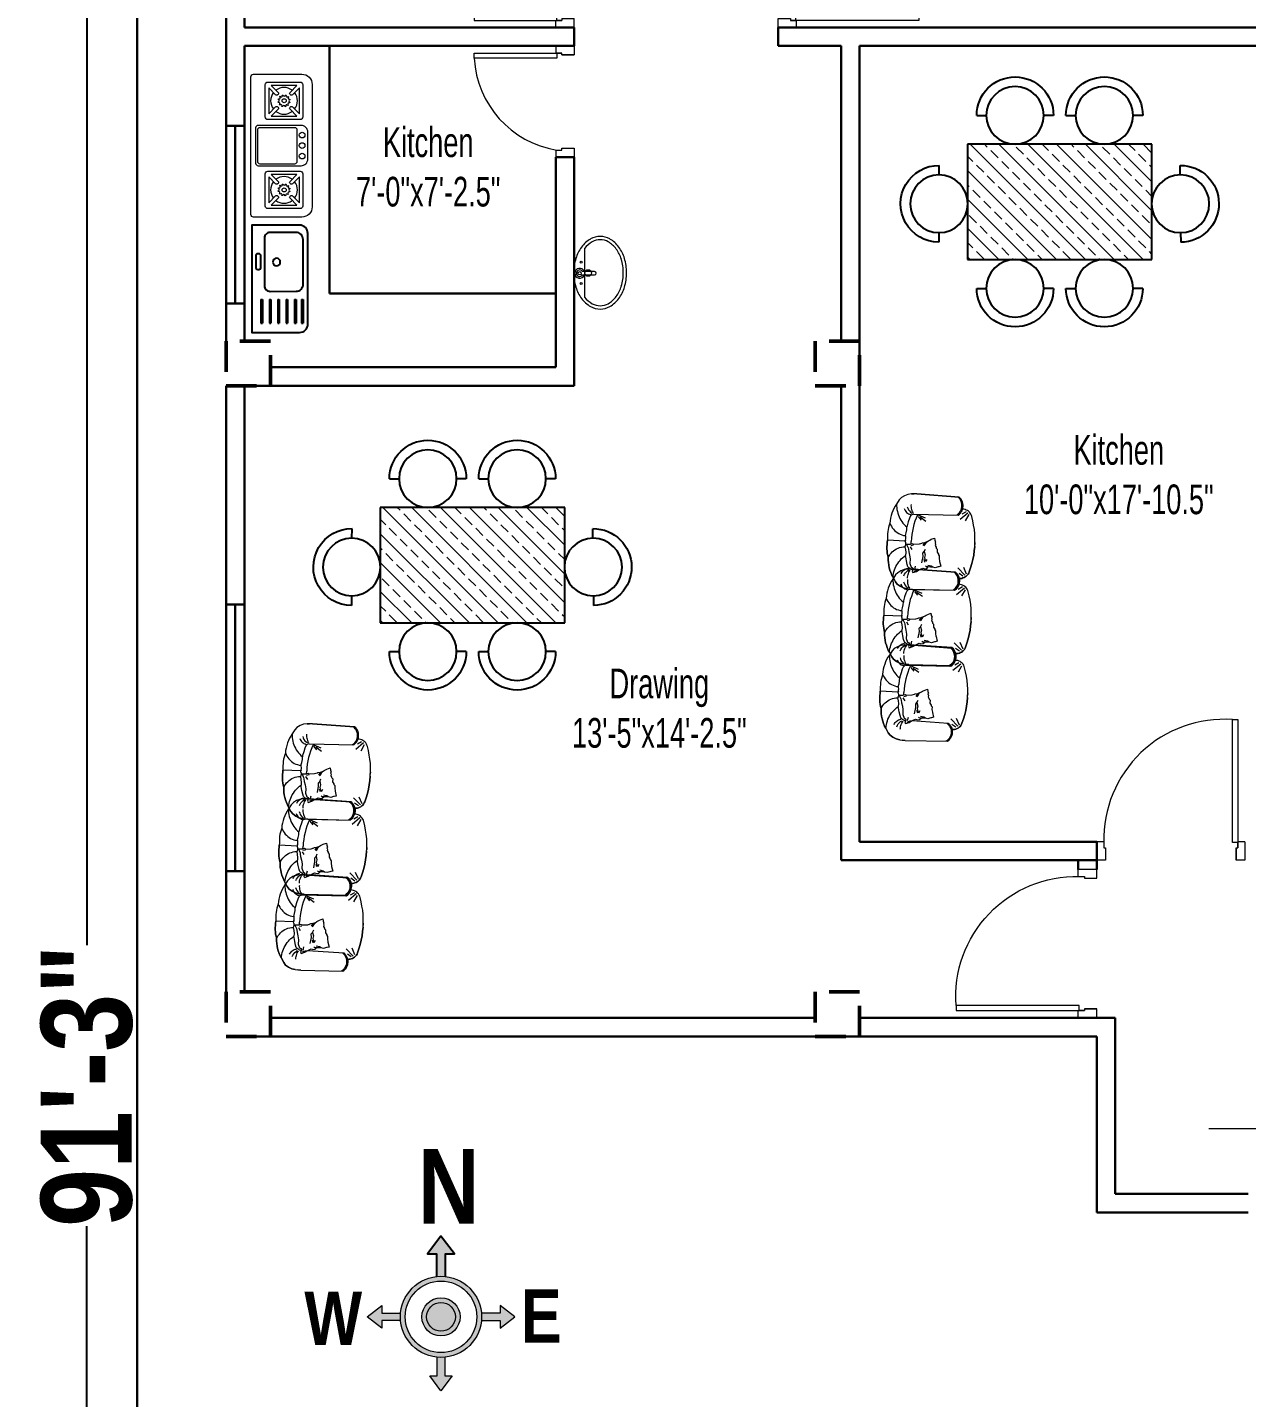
# Model space of a CAD drawing. Header units: inches. Extents: x 64086 to 138972, y -13497 to 16809.
# Drawn here: x 100085.9 to 100415, y -9222.7 to -8853.1 of the extents above; entities that cross this region are included whole.
import ezdxf

# ---------------------------------------------------------------- set-up
doc = ezdxf.new("R2010")
doc.units = ezdxf.units.IN
doc.header["$LTSCALE"] = 0.5
doc.header["$MEASUREMENT"] = 0
doc.header["$PDMODE"] = 2
doc.linetypes.add('DASHED', pattern=[0.75, 0.5, -0.25])
doc.layers.get('0').update_dxf_attribs({"lineweight": 13})
for name, color, linetype, lineweight in [('A-LINE', 252, 'Continuous', 15), ('A-TAXT', 250, 'Continuous', 25), ('AREA-F', 20, 'DASHED', 18), ('Boundary', 6, 'DASHED', 50), ('DIM', 5, 'Continuous', 13), ('DIMENSION', 250, 'Continuous', 13), ('eq1', 113, 'Continuous', 25), ('f2', 94, 'Continuous', 25), ('fur', 42, 'Continuous', 15), ('FURNITUER', 45, 'Continuous', 15), ('Light fixture', 5, 'Continuous', 13), ('P-BASIN1', 6, 'Continuous', 15), ('railing', 30, 'Continuous', 15), ('Sheet', 7, 'Continuous', 30), ('TEXT', 7, 'Continuous', 13), ('Text-2', 7, 'Continuous', 18), ('WALL', 7, 'Continuous', 30)]:
    doc.layers.add(name, color=color, linetype=linetype, lineweight=lineweight)
doc.layers.add('illustr-FURNITURE', color=34, linetype='Continuous')
doc.styles.get("Standard").update_dxf_attribs({"font": 'ARIALNB.TTF'})
doc.styles.add('STYLE1', font='ARIALN.TTF', dxfattribs={"width": 0.8})
doc.dimstyles.new('Column Dim', dxfattribs={"dimtxt": 9, "dimasz": 1.5, "dimexe": 13.25, "dimexo": 11, "dimgap": 1, "dimtad": 0, "dimdec": 1, "dimzin": 0, "dimdsep": 46, "dimlunit": 4, "dimtxsty": 'Standard', "dimblk": 'DIM', "dimcen": 0, "dimse1": 1, "dimse2": 1, "dimclrd": 5, "dimclre": 5, "dimclrt": 7, "dimadec": 0, "dimazin": 0, "dimtfac": 1, "dimtdec": 1, "dimtofl": 0, "dimtmove": 2, "dimatfit": 3, "dimldrblk": 'DIM', "dimfxl": 1, "dimtolj": 1, "dimtzin": 0, "dimarcsym": 0})

# ---------------------------------------------------------------- blocks, each defined once
blk = doc.blocks.new('RFG')
at = {"layer": 'eq1'}
for p, q in [((58975.63, -1234.82), (58975.16, -1234.82)), ((58978, -1234.82), (58977.52, -1234.82)), ((58980.84, -1234.82), (58980.36, -1234.82)), ((58983.67, -1234.82), (58983.2, -1234.82)), ((58986.51, -1234.82), (58986.04, -1234.82)), ((58989.35, -1234.82), (58988.88, -1234.82)), ((58975.63, -1242.84), (58975.16, -1242.84)), ((58978, -1242.84), (58977.52, -1242.84)), ((58980.84, -1242.84), (58980.36, -1242.84)), ((58983.67, -1242.84), (58983.2, -1242.84)), ((58986.51, -1242.84), (58986.04, -1242.84)), ((58989.35, -1242.84), (58988.88, -1242.84))]:
    blk.add_line(p, q, dxfattribs=at)
for points in [[(58976.37, -1209.78), (58992.47, -1209.78), (58992.45, -1245.97), (58976.37, -1245.97, -0.414214), (58973.53, -1243.14), (58973.53, -1212.62, -0.414214)], [(58988.15, -1221.65), (58988.15, -1230.22, -0.414214), (58986.26, -1232.11), (58977.49, -1232.11, -0.414214), (58975.12, -1229.74), (58975.12, -1214.61, -0.414214), (58977.49, -1212.24), (58986.26, -1212.24, -0.414214), (58988.15, -1214.13)], [(58990.06, -1219.46), (58990.42, -1219.46, -0.414214), (58991.13, -1220.17), (58991.13, -1223.99, -0.414214), (58990.42, -1224.7), (58990.06, -1224.7, -0.414214), (58989.35, -1223.99), (58989.35, -1220.17, -0.414214)]]:
    blk.add_lwpolyline(points, format="xyb", close=True, dxfattribs=at)
for points in [[(58975.16, -1234.82), (58975.16, -1242.84)], [(58975.63, -1234.82), (58975.63, -1242.84)], [(58977.52, -1234.82), (58977.52, -1242.84)], [(58978, -1234.82), (58978, -1242.84)], [(58980.36, -1234.82), (58980.36, -1242.84)], [(58980.84, -1234.82), (58980.84, -1242.84)], [(58983.2, -1234.82), (58983.2, -1242.84)], [(58983.67, -1234.82), (58983.67, -1242.84)], [(58986.04, -1234.82), (58986.04, -1242.84)], [(58986.51, -1234.82), (58986.51, -1242.84)], [(58988.88, -1234.82), (58988.88, -1242.84)], [(58989.35, -1234.82), (58989.35, -1242.84)]]:
    blk.add_lwpolyline(points, dxfattribs=at)
blk.add_circle((58984.09, -1222.25), 1.28, dxfattribs=at)
blk = doc.blocks.new('BURNER')
at = {"layer": 'fur'}
for points in [[(-21, -15), (-21, -0.75, -0.414214), (-20.25, 0), (20.25, 0, -0.414214), (21, -0.75), (21, -15, -0.414214), (18, -18), (-18, -18, -0.414214)], [(-5.9, -2.13), (-5.9, -14.72, 0.414214), (-3.9, -16.72), (3.94, -16.72, 0.414214), (5.94, -14.72), (5.94, -2.13, 0.414214), (5.19, -1.38), (-5.15, -1.38, 0.414214)], [(-5.32, -2.63), (-5.32, -12.88, 0.414214), (-4.57, -13.63), (4.53, -13.63, 0.414214), (5.28, -12.88), (5.28, -2.63, 0.414214), (4.53, -1.88), (-4.57, -1.88, 0.414214)], [(-18.5, -14.47), (-18.5, -4.97, -0.414214), (-17.75, -4.22), (-8.25, -4.22, -0.414214), (-7.5, -4.97), (-7.5, -14.47, -0.414214), (-8.25, -15.22), (-17.75, -15.22, -0.414214)], [(-17.5, -5.93), (-17.5, -13.51), (-15.47, -11.48, -0.414214), (-14.91, -11.48), (-14.76, -11.62, -0.414214), (-14.76, -12.19), (-16.79, -14.22), (-9.21, -14.22), (-11.24, -12.19, -0.414214), (-11.24, -11.62), (-11.1, -11.48, -0.414214), (-10.53, -11.48), (-8.5, -13.51), (-8.5, -5.93), (-10.53, -7.96, -0.414214), (-11.1, -7.96), (-11.24, -7.81, -0.414214), (-11.24, -7.25), (-9.21, -5.22), (-16.79, -5.22), (-14.76, -7.25, -0.414214), (-14.76, -7.81), (-14.91, -7.96, -0.414214), (-15.47, -7.96)], [(-13.5, -8.05, -0.029973), (-13.29, -8, 0.921201), (-12.6, -8.03, -0.029973), (-12.4, -8.09, 0.921201), (-11.8, -8.46, -0.029973), (-11.66, -8.61, 0.921201), (-11.33, -9.22, -0.029973), (-11.29, -9.43, 0.921201), (-11.31, -10.12, -0.029973), (-11.37, -10.32, 0.921201), (-11.74, -10.91, -0.029973), (-11.89, -11.06, 0.921201), (-12.51, -11.39, -0.029973), (-12.71, -11.43, 0.921201), (-13.4, -11.41, -0.029973), (-13.6, -11.35, 0.921201), (-14.2, -10.98, -0.029973), (-14.34, -10.83, 0.921201), (-14.67, -10.21, -0.029973), (-14.71, -10.01, 0.921201), (-14.69, -9.31, -0.029973), (-14.63, -9.11, 0.921201), (-14.26, -8.52, -0.029973), (-14.11, -8.38, 0.921201)], [(7.67, -14.47), (7.67, -4.97, -0.414214), (8.42, -4.22), (17.92, -4.22, -0.414214), (18.67, -4.97), (18.67, -14.47, -0.414214), (17.92, -15.22), (8.42, -15.22, -0.414214)], [(8.67, -5.93), (8.67, -13.51), (10.7, -11.48, -0.414214), (11.26, -11.48), (11.4, -11.62, -0.414214), (11.4, -12.19), (9.37, -14.22), (16.96, -14.22), (14.93, -12.19, -0.414214), (14.93, -11.62), (15.07, -11.48, -0.414214), (15.64, -11.48), (17.67, -13.51), (17.67, -5.93), (15.64, -7.96, -0.414214), (15.07, -7.96), (14.93, -7.81, -0.414214), (14.93, -7.25), (16.96, -5.22), (9.37, -5.22), (11.4, -7.25, -0.414214), (11.4, -7.81), (11.26, -7.96, -0.414214), (10.7, -7.96)], [(12.67, -8.05, -0.029973), (12.87, -8, 0.921201), (13.57, -8.03, -0.029973), (13.77, -8.09, 0.921201), (14.36, -8.46, -0.029973), (14.51, -8.61, 0.921201), (14.83, -9.22, -0.029973), (14.88, -9.43, 0.921201), (14.86, -10.12, -0.029973), (14.8, -10.32, 0.921201), (14.43, -10.91, -0.029973), (14.28, -11.06, 0.921201), (13.66, -11.39, -0.029973), (13.46, -11.43, 0.921201), (12.76, -11.41, -0.029973), (12.56, -11.35, 0.921201), (11.97, -10.98, -0.029973), (11.83, -10.83, 0.921201), (11.5, -10.21, -0.029973), (11.45, -10.01, 0.921201), (11.48, -9.31, -0.029973), (11.54, -9.11, 0.921201), (11.91, -8.52, -0.029973), (12.06, -8.38, 0.921201)]]:
    blk.add_lwpolyline(points, format="xyb", close=True, dxfattribs=at)
for centre, radius in [((-13.01, -9.75), 0.597), ((13.19, -9.75), 0.597), ((-3.07, -15.05), 0.834), ((0.02, -15.05), 0.834), ((3.11, -15.05), 0.834)]:
    blk.add_circle(centre, radius, dxfattribs=at)
for centre, start, end in [((-13, -9.72), 142.3105, 217.6895), ((-13, -9.72), 52.3105, 127.6895), ((-13, -9.72), 322.3105, 37.6895), ((13.17, -9.72), 142.3105, 217.6895), ((13.17, -9.72), 52.3105, 127.6895), ((13.17, -9.72), 322.3105, 37.6895), ((-13, -9.72), 232.3105, 307.6895), ((13.17, -9.72), 232.3105, 307.6895)]:
    blk.add_arc(centre, 3.93, start, end, dxfattribs=at)
blk = doc.blocks.new('p-basin11')
at = {"lineweight": 13}
for p, q in [((-0.49, 4.45), (-0.49, 0.85)), ((0.5, 0.86), (0.5, 4.45)), ((-7.44, 1.49), (7.15, 1.49))]:
    blk.add_line(p, q, dxfattribs=at)
for centre, radius in [((-3.35, 0.44), 0.298), ((-0.08, 2.58), 0.99), ((0, 0), 0.495), ((3.06, 0.44), 0.298)]:
    blk.add_circle(centre, radius, dxfattribs=at)
for centre, radius, start, end in [((-1.18, 2.6), 11.33, 106.7647, 126.0274), ((-1.18, 2.6), 10.34, 106.7647, 126.0274), ((-1.18, 2.6), 10.34, 106.7647, 126.0274), ((-0.15, -0.85), 14.92, 90, 106.7647), ((-0.15, -0.85), 13.93, 90, 106.7647), ((-0.15, -0.85), 13.93, 90, 106.7647), ((-0.15, -0.85), 14.92, 73.2353, 90), ((-0.15, -0.85), 13.93, 73.2353, 90), ((-0.15, -0.85), 13.93, 73.2353, 90), ((0.89, 2.6), 10.34, 53.9726, 73.2353), ((0.89, 2.6), 10.34, 53.9726, 73.2353), ((0.89, 2.6), 11.33, 53.9726, 73.2353), ((-5.2, 6.16), 5.84, 150.3366, 180), ((-2.77, 4.78), 8.63, 126.0274, 150.3366), ((-5.2, 6.16), 4.85, 150.3366, 180), ((-5.2, 6.16), 4.85, 150.3366, 180), ((-2.77, 4.78), 7.64, 126.0274, 150.3366), ((-2.77, 4.78), 7.64, 126.0274, 150.3366), ((2.48, 4.78), 7.64, 29.6634, 53.9726), ((2.48, 4.78), 8.63, 29.6634, 53.9726), ((4.9, 6.16), 4.85, 0, 29.6634), ((4.9, 6.16), 4.85, 360, 29.6634), ((4.9, 6.16), 5.84, 0, 29.6634), ((-5.2, 6.16), 5.84, 180, 209.6634), ((-5.2, 6.16), 4.85, 180, 209.6634), ((0, 4.45), 0.495, 0, 180), ((4.9, 6.16), 4.85, 330.3366, 0), ((4.9, 6.16), 5.84, 330.3366, 0), ((-2.77, 7.54), 8.63, 209.6634, 233.9726), ((-2.77, 7.54), 7.64, 209.6634, 232.3), ((-1.18, 9.72), 11.33, 233.9726, 253.2353), ((0, 0), 1.48, 109.6514, 70.3603), ((0, 0), 0.99, 120.3431, 59.7554), ((0.89, 9.72), 11.33, 286.7647, 306.0274), ((2.48, 7.54), 7.64, 307.7, 330.3366), ((2.48, 7.54), 8.63, 306.0274, 330.3366), ((-0.15, 13.16), 14.92, 253.2353, 270), ((-0.15, 13.16), 14.92, 270, 286.7647)]:
    blk.add_arc(centre, radius, start, end, dxfattribs=at)
blk = doc.blocks.new('door-3')
at = {"layer": 'railing'}
for p, q in [((98873.42, -21113.88), (98873.42, -21080.69)), ((98873.42, -21080.69), (98874.85, -21080.69)), ((98874.85, -21080.69), (98874.85, -21113.88)), ((98836.75, -21118.64), (98836.75, -21113.64)), ((98838.65, -21113.64), (98836.75, -21113.64)), ((98876.75, -21113.64), (98874.85, -21113.64)), ((98876.75, -21113.64), (98876.75, -21118.64)), ((98838.66, -21113.88), (98838.66, -21115.31)), ((98838.66, -21113.88), (98838.66, -21115.31)), ((98838.66, -21115.31), (98839.13, -21115.31)), ((98839.13, -21115.31), (98839.13, -21118.64)), ((98839.13, -21115.31), (98839.13, -21118.64)), ((98874.85, -21113.88), (98873.42, -21113.88)), ((98874.37, -21115.31), (98874.37, -21118.64)), ((98874.37, -21118.64), (98874.37, -21115.31)), ((98874.37, -21115.31), (98874.85, -21115.31)), ((98874.85, -21113.88), (98874.85, -21115.31)), ((98874.85, -21115.31), (98874.85, -21113.88)), ((98839.13, -21118.64), (98836.75, -21118.64)), ((98876.75, -21118.64), (98874.37, -21118.64))]:
    blk.add_line(p, q, dxfattribs=at)
blk.add_arc((98871.12, -21113.08), 32.47, 85.9343, 181.4162, dxfattribs=at)
blk = doc.blocks.new('FURN_GEN_016')
at = {"layer": 'illustr-FURNITURE'}
for p, q in [((-12934.1, 14564.81), (-12931.6, 14564.81)), ((-12914.1, 14564.81), (-12916.6, 14564.81)), ((-12910.86, 14564.81), (-12908.36, 14564.81)), ((-12890.86, 14564.81), (-12893.36, 14564.81)), ((-12936.48, 14557.31), (-12888.48, 14557.31)), ((-12936.48, 14527.31), (-12936.48, 14557.31)), ((-12888.48, 14557.31), (-12888.48, 14527.31)), ((-12943.85, 14549.3), (-12943.83, 14551.8)), ((-12881.11, 14549.3), (-12881.13, 14551.8)), ((-12943.96, 14534.31), (-12943.98, 14531.81)), ((-12881, 14534.31), (-12880.98, 14531.81)), ((-12888.48, 14527.31), (-12936.48, 14527.31)), ((-12934.1, 14519.81), (-12931.6, 14519.81)), ((-12914.1, 14519.81), (-12916.6, 14519.81)), ((-12910.86, 14519.81), (-12908.36, 14519.81)), ((-12890.86, 14519.81), (-12893.36, 14519.81))]:
    blk.add_line(p, q, dxfattribs=at)
for centre in [(-12924.1, 14564.81), (-12900.86, 14564.81), (-12943.91, 14541.81), (-12881.05, 14541.81), (-12924.1, 14519.81), (-12900.86, 14519.81)]:
    blk.add_circle(centre, 7.5, dxfattribs=at)
for centre, start, end in [((-12924.1, 14564.81), 0, 180), ((-12900.86, 14564.81), 0, 180), ((-12943.91, 14541.81), 89.579, 269.579), ((-12881.05, 14541.81), 270.421, 90.421), ((-12924.1, 14519.81), 180, 0), ((-12900.86, 14519.81), 180, 0)]:
    blk.add_arc(centre, 10, start, end, dxfattribs=at)
blk = doc.blocks.new('A$C02AD739B')
at = {"layer": 'fur'}
for p, q in [((5.27, 28.15), (6.08, 28.48)), ((5.27, 28.15), (6.08, 28.48)), ((6.08, 28.48), (6.89, 28.77)), ((6.08, 28.48), (6.89, 28.77)), ((6.89, 28.77), (7.74, 29)), ((6.89, 28.77), (7.74, 29)), ((7.74, 29), (8.62, 29.19)), ((7.74, 29), (8.62, 29.19)), ((8.62, 29.19), (9.47, 29.31)), ((8.62, 29.19), (9.47, 29.31)), ((9.47, 29.31), (10.33, 29.36)), ((9.47, 29.31), (10.36, 29.36)), ((10.33, 29.36), (10.33, 29.36)), ((10.33, 29.36), (10.36, 29.36)), ((10.33, 29.36), (10.36, 29.36)), ((10.33, 29.36), (10.86, 29.12)), ((10.36, 29.36), (11.03, 29.55)), ((10.36, 29.36), (11.03, 29.55)), ((10.86, 29.12), (11.36, 28.81)), ((11.03, 29.55), (11.77, 29.74)), ((11.03, 29.55), (11.77, 29.74)), ((11.36, 28.81), (11.87, 28.46)), ((11.77, 29.74), (12.48, 29.89)), ((11.77, 29.74), (12.48, 29.89)), ((11.87, 28.46), (12.33, 28.08)), ((12.48, 29.89), (13.22, 29.98)), ((12.48, 29.89), (13.22, 29.98)), ((13.22, 29.98), (13.97, 30.02)), ((13.22, 29.98), (13.97, 30.02)), ((13.97, 30.02), (14.71, 30.03)), ((13.97, 30.02), (14.71, 30.03)), ((14.71, 30.03), (15.46, 30.01)), ((14.71, 30.03), (15.46, 30.01)), ((15.46, 30.01), (16.2, 30.02)), ((15.46, 30.01), (16.2, 30.02)), ((16.2, 30.02), (16.95, 30.03)), ((16.95, 30.03), (16.2, 30.02)), ((16.3, 23.85), (16.2, 30.02)), ((16.95, 30.03), (17.69, 30.08)), ((17.69, 30.08), (16.95, 30.03)), ((17.69, 30.08), (18.44, 30.09)), ((18.44, 30.09), (17.69, 30.08)), ((18.44, 30.09), (19.18, 30.07)), ((19.18, 30.07), (18.44, 30.09)), ((19.18, 30.07), (19.93, 30.01)), ((19.93, 30.01), (19.18, 30.07)), ((20.14, 28.2), (19.72, 27.77)), ((19.93, 30.01), (20.64, 29.88)), ((20.64, 29.88), (19.93, 30.01)), ((20.59, 28.6), (20.14, 28.2)), ((21.08, 28.96), (20.59, 28.6)), ((20.64, 29.88), (21.39, 29.71)), ((21.39, 29.71), (20.64, 29.88)), ((21.61, 29.26), (21.08, 28.96)), ((21.39, 29.71), (22.1, 29.51)), ((22.1, 29.51), (21.39, 29.71)), ((22.14, 29.51), (21.61, 29.26)), ((22.99, 29.49), (22.1, 29.51)), ((22.1, 29.51), (22.14, 29.51)), ((22.14, 29.51), (22.1, 29.51)), ((22.14, 29.51), (22.99, 29.49)), ((22.14, 29.51), (22.14, 29.51)), ((22.99, 29.49), (23.84, 29.4)), ((23.84, 29.4), (22.99, 29.49)), ((23.84, 29.4), (24.73, 29.24)), ((24.73, 29.24), (23.84, 29.4)), ((24.73, 29.24), (25.59, 29.04)), ((25.59, 29.04), (24.73, 29.24)), ((25.59, 29.04), (26.41, 28.77)), ((26.41, 28.77), (25.59, 29.04)), ((26.41, 28.77), (27.23, 28.46)), ((27.23, 28.46), (26.41, 28.77)), ((27.23, 28.46), (28.05, 28.08)), ((28.05, 28.08), (27.23, 28.46)), ((0.08, 22.28), (0.31, 23.49)), ((0.08, 22.28), (0.31, 23.49)), ((0.31, 23.49), (0.78, 24.63)), ((0.31, 23.49), (0.78, 24.63)), ((0.78, 24.63), (1.44, 25.67)), ((0.78, 24.63), (1.44, 25.67)), ((1.44, 25.67), (2.25, 26.39)), ((1.44, 25.67), (2.25, 26.39)), ((2.25, 26.39), (3.72, 27.27)), ((2.25, 26.39), (3.72, 27.27)), ((3.72, 27.27), (4.46, 27.74)), ((3.72, 27.27), (4.46, 27.74)), ((3.72, 27.27), (4.36, 27.24)), ((4.36, 27.24), (5, 27.18)), ((4.46, 27.74), (5.27, 28.15)), ((4.46, 27.74), (5.27, 28.15)), ((4.49, 23.59), (4.99, 23.39)), ((5, 27.18), (5.61, 27.09)), ((5.19, 24.56), (5.54, 24.42)), ((5.54, 24.42), (5.86, 24.22)), ((5.61, 27.09), (6.25, 26.92)), ((5.86, 24.22), (6.19, 24.01)), ((6.19, 24.01), (6.44, 23.73)), ((6.25, 26.92), (6.85, 26.75)), ((6.44, 23.73), (6.69, 23.41)), ((6.85, 26.75), (7.43, 26.51)), ((7.43, 26.51), (8.03, 26.27)), ((8.03, 26.27), (8.57, 25.96)), ((8.57, 25.96), (9.14, 25.65)), ((9.14, 25.65), (9.64, 25.27)), ((9.64, 25.27), (10.15, 24.89)), ((10.15, 24.89), (10.62, 24.43)), ((10.62, 24.43), (11.05, 23.98)), ((11.05, 23.98), (11.41, 23.45)), ((12.33, 28.08), (12.76, 27.66)), ((13.4, 23.63), (12.41, 23.47)), ((12.76, 27.66), (13.13, 27.21)), ((13.13, 27.21), (13.49, 26.71)), ((14.39, 23.89), (13.4, 23.63)), ((13.49, 26.71), (13.78, 26.19)), ((13.78, 26.19), (14, 25.66)), ((14, 25.66), (14.19, 25.06)), ((14.19, 25.06), (14.34, 24.49)), ((14.71, 23.75), (14.32, 23.89)), ((14.32, 23.89), (14.39, 23.89)), ((14.34, 24.49), (14.39, 23.89)), ((14.39, 23.89), (14.34, 23.88)), ((14.34, 23.88), (14.39, 23.86)), ((14.39, 23.86), (14.39, 23.89)), ((15.1, 23.69), (14.71, 23.75)), ((15.52, 23.7), (15.1, 23.69)), ((15.91, 23.77), (15.52, 23.7)), ((15.91, 23.77), (16.3, 23.85)), ((16.69, 23.79), (16.3, 23.85)), ((16.69, 23.79), (17.09, 23.72)), ((17.09, 23.72), (17.51, 23.73)), ((17.51, 23.73), (17.9, 23.8)), ((17.9, 23.8), (18.29, 23.95)), ((18.24, 24.56), (18.22, 23.95)), ((18.22, 23.95), (19.21, 23.72)), ((18.29, 23.95), (18.22, 23.95)), ((18.38, 25.12), (18.24, 24.56)), ((18.54, 25.73), (18.38, 25.12)), ((18.75, 26.27), (18.54, 25.73)), ((19.02, 26.8), (18.75, 26.27)), ((19.37, 27.31), (19.02, 26.8)), ((19.21, 23.72), (20.21, 23.59)), ((19.72, 27.77), (19.37, 27.31)), ((20.21, 23.59), (21.2, 23.61)), ((21.59, 24.11), (21.2, 23.61)), ((21.67, 23.54), (21.2, 23.61)), ((22, 24.58), (21.59, 24.11)), ((22.98, 23.25), (21.67, 23.54)), ((22.46, 25.05), (22, 24.58)), ((22.95, 25.45), (22.46, 25.05)), ((23.44, 25.84), (22.95, 25.45)), ((24, 26.17), (23.44, 25.84)), ((24.53, 26.5), (24, 26.17)), ((25.13, 26.76), (24.53, 26.5)), ((25.69, 27.02), (25.13, 26.76)), ((26.29, 27.2), (25.69, 27.02)), ((25.96, 23.68), (25.78, 23.36)), ((26.2, 24.01), (25.96, 23.68)), ((26.44, 24.3), (26.2, 24.01)), ((26.93, 27.39), (26.29, 27.2)), ((26.76, 24.51), (26.44, 24.3)), ((27.08, 24.73), (26.76, 24.51)), ((27.53, 27.51), (26.93, 27.39)), ((27.43, 24.88), (27.08, 24.73)), ((27.66, 23.71), (27.17, 23.45)), ((28.17, 27.59), (27.53, 27.51)), ((28.15, 23.93), (27.66, 23.71)), ((28.05, 28.08), (28.8, 27.63)), ((28.8, 27.63), (28.05, 28.08)), ((28.8, 27.63), (28.17, 27.59)), ((28.8, 27.63), (30.31, 26.8)), ((30.31, 26.8), (28.8, 27.63)), ((30.31, 26.8), (31.13, 26.11)), ((31.13, 26.11), (30.31, 26.8)), ((31.13, 26.11), (31.82, 25.09)), ((31.82, 25.09), (31.13, 26.11)), ((31.82, 25.09), (32.34, 23.96)), ((32.34, 23.96), (31.82, 25.09)), ((32.34, 23.96), (32.61, 22.76)), ((32.61, 22.76), (32.34, 23.96)), ((0, 20.4), (0.02, 21.39)), ((0, 20.4), (0.02, 21.39)), ((0.58, 5.93), (0, 20.4)), ((0, 20.4), (0.58, 5.93)), ((0.02, 21.39), (0.08, 22.28)), ((0.08, 22.28), (0.02, 21.39)), ((3.7, 22.3), (4.12, 22.31)), ((4.12, 22.31), (4.55, 22.28)), ((4.55, 22.28), (4.97, 22.22)), ((4.97, 22.22), (5.4, 22.08)), ((4.99, 23.39), (5.49, 23.15)), ((5.4, 22.08), (5.83, 21.94)), ((5.49, 23.15), (5.92, 22.8)), ((5.83, 21.94), (6.22, 21.74)), ((5.92, 22.8), (6.32, 22.41)), ((6.22, 21.74), (6.58, 21.53)), ((6.32, 22.41), (6.65, 21.99)), ((6.69, 23.41), (6.88, 23.1)), ((6.94, 21.36), (6.79, 6.03)), ((6.88, 23.1), (7.02, 22.71)), ((6.94, 21.36), (7.11, 21.75)), ((7.02, 22.71), (7.14, 22.36)), ((7.11, 21.75), (7.32, 22.07)), ((7.17, 19.94), (8.27, 20.39)), ((7.18, 19.73), (8.14, 17.26)), ((7.32, 22.07), (7.63, 22.4)), ((7.63, 22.4), (8.41, 22.7)), ((7.67, 19.77), (8.9, 18.69)), ((7.86, 19), (9.24, 17)), ((8.27, 20.39), (9.4, 20.76)), ((8.41, 22.7), (9.68, 23.07)), ((9.4, 20.76), (10.53, 21.1)), ((9.68, 23.07), (10.99, 23.41)), ((10.53, 21.1), (11.62, 21.33)), ((10.99, 23.41), (11.41, 23.45)), ((12.41, 23.47), (11.41, 23.45)), ((11.62, 21.33), (12.79, 21.56)), ((12.79, 21.56), (13.96, 21.72)), ((13.96, 21.72), (15.16, 21.81)), ((15.16, 21.81), (16.34, 21.83)), ((17.26, 21.84), (16.34, 21.83)), ((16.89, 18.29), (17.19, 19.11)), ((17.09, 21.34), (17.36, 22.16)), ((17.34, 20.89), (17.09, 21.34)), ((17.19, 19.11), (17.34, 20.89)), ((17.36, 22.16), (17.41, 23.41)), ((17.41, 23.41), (18.55, 22.82)), ((17.68, 21.85), (17.48, 20.99)), ((18.18, 22.14), (19.14, 21.48)), ((18.55, 22.82), (19.02, 22.72)), ((19.02, 22.72), (19.87, 22.56)), ((19.87, 22.56), (21.05, 22.22)), ((21.05, 22.22), (22.33, 21.99)), ((22.33, 21.99), (23.85, 22.02)), ((24.27, 22.91), (22.98, 23.25)), ((23.61, 22.09), (23.61, 22.05)), ((23.85, 22.02), (25.1, 21.51)), ((25.05, 22.64), (24.27, 22.91)), ((25.94, 20.31), (24.7, 20.04)), ((25.38, 22.33), (25.05, 22.64)), ((25.1, 21.51), (25.36, 21.05)), ((25.36, 21.05), (25.61, 20.88)), ((25.59, 22.01), (25.38, 22.33)), ((25.65, 22.97), (25.55, 22.61)), ((25.78, 21.62), (25.59, 22.01)), ((25.61, 20.88), (26.63, 21.21)), ((25.78, 23.36), (25.65, 22.97)), ((25.78, 21.62), (25.82, 20.95)), ((26.47, 20.46), (25.89, 19.11)), ((26.55, 19.72), (25.89, 18.72)), ((26.36, 22.7), (26.05, 22.27)), ((26.48, 22.02), (26.13, 21.81)), ((26.75, 23.09), (26.36, 22.7)), ((26.87, 22.24), (26.48, 22.02)), ((26.99, 20.93), (26.55, 19.72)), ((26.63, 21.21), (26.99, 20.93)), ((27.17, 23.45), (26.75, 23.09)), ((27.29, 22.39), (26.87, 22.24)), ((27.71, 22.54), (27.29, 22.39)), ((28.14, 22.62), (27.71, 22.54)), ((28.56, 22.66), (28.14, 22.62)), ((28.99, 22.67), (28.56, 22.66)), ((32.74, 20.88), (32.55, 6.4)), ((32.74, 20.88), (32.55, 6.4)), ((32.61, 22.76), (32.69, 21.88)), ((32.61, 22.76), (32.69, 21.88)), ((32.69, 21.88), (32.74, 20.88)), ((32.74, 20.88), (32.69, 21.88)), ((15.38, 14.96), (14.94, 13.86)), ((15.66, 15.47), (15.38, 14.96)), ((15.9, 15.86), (15.66, 15.47)), ((16.31, 16.51), (15.9, 15.86)), ((16.31, 16.51), (16.62, 17.22)), ((17.37, 17.09), (16.31, 16.51)), ((16.62, 17.22), (16.75, 18.07)), ((16.62, 17.22), (16.97, 17.44)), ((16.75, 18.07), (16.89, 18.29)), ((16.96, 18.54), (17.06, 18.58)), ((16.97, 17.44), (17.54, 17.77)), ((17.65, 17.41), (17.37, 17.09)), ((19.67, 17.27), (18.79, 16.9)), ((20.2, 17.67), (19.67, 17.27)), ((19.67, 17.27), (20.81, 16.93)), ((21.37, 17.61), (20.2, 17.67)), ((20.81, 16.93), (21.7, 17.12)), ((23.53, 17.93), (21.37, 17.61)), ((21.7, 17.12), (22.69, 16.85)), ((23.09, 16.54), (22.28, 16.1)), ((23.26, 16.9), (22.37, 17.2)), ((22.69, 16.85), (22.98, 16.82)), ((24.46, 15.32), (24.34, 15.85)), ((24.57, 14.72), (24.46, 15.32)), ((24.9, 14.16), (24.57, 14.72)), ((24.9, 16.29), (24.65, 16.6)), ((24.88, 15.68), (24.9, 16.29)), ((25.4, 16.19), (24.88, 15.68)), ((24.89, 14.9), (24.88, 15.68)), ((24.9, 14.16), (24.89, 14.9)), ((25.06, 13.31), (24.9, 14.16)), ((25.89, 18.72), (25.31, 17.57)), ((25.31, 17.57), (25.54, 16.72)), ((25.54, 16.72), (25.4, 16.19)), ((25.89, 18.72), (26.34, 6.3)), ((14.94, 13.86), (15.68, 13.73)), ((14.94, 13.86), (14.94, 13.86)), ((15.68, 13.73), (16.33, 13.45)), ((16.33, 13.45), (16.57, 13.64)), ((16.57, 13.64), (17.07, 13.43)), ((17.07, 13.43), (17.5, 13.54)), ((17.5, 13.54), (18.03, 13.23)), ((18.03, 13.23), (18.32, 13.17)), ((18.32, 13.17), (18.68, 12.82)), ((18.68, 12.82), (19.71, 12.83)), ((19.71, 12.83), (19.71, 12.83)), ((19.71, 12.83), (20.35, 12.38)), ((20.35, 12.38), (20.6, 12.35)), ((20.6, 12.35), (20.93, 12.07)), ((20.93, 12.07), (21.85, 12.05)), ((21.85, 12.05), (22.74, 11.89)), ((22.74, 11.89), (22.88, 11.85)), ((22.88, 11.85), (24.48, 11.42)), ((24.48, 11.42), (24.69, 12.1)), ((24.69, 12.1), (24.72, 12.35)), ((24.72, 12.35), (25.06, 13.31)), ((0.87, 6.04), (0.58, 6.43)), ((0.91, 5.54), (0.58, 5.93)), ((0.91, 5.54), (0.58, 5.93)), ((1.23, 5.69), (0.87, 6.04)), ((1.31, 5.2), (0.91, 5.54)), ((1.31, 5.2), (0.91, 5.54)), ((1.62, 5.41), (1.23, 5.69)), ((1.74, 4.92), (1.31, 5.2)), ((1.74, 4.92), (1.31, 5.2)), ((2.05, 5.21), (1.62, 5.41)), ((2.2, 4.71), (1.74, 4.92)), ((2.2, 4.71), (1.74, 4.92)), ((2.52, 5.04), (2.05, 5.21)), ((2.7, 4.54), (2.2, 4.71)), ((2.7, 4.54), (2.2, 4.71)), ((2.98, 4.9), (2.52, 5.04)), ((3.44, 4.87), (2.98, 4.9)), ((3.94, 4.88), (3.44, 4.87)), ((4.43, 4.93), (3.94, 4.88)), ((4.89, 5.08), (4.43, 4.93)), ((5.22, 4.76), (4.72, 4.61)), ((5.35, 5.26), (4.89, 5.08)), ((5.67, 5.02), (5.22, 4.76)), ((5.77, 5.52), (5.35, 5.26)), ((5.59, 3.38), (6.46, 4.78)), ((6.09, 5.31), (5.67, 5.02)), ((6.16, 5.81), (5.77, 5.52)), ((5.96, 2.71), (8.29, 5.31)), ((6.44, 5.63), (6.09, 5.31)), ((6.47, 6.13), (6.16, 5.81)), ((6.79, 6.03), (6.44, 5.63)), ((6.78, 6.52), (6.47, 6.13)), ((27.28, 3.02), (24.86, 5.53)), ((26.33, 6.8), (26.66, 6.41)), ((26.34, 6.3), (26.7, 5.92)), ((26.66, 6.41), (26.98, 6.1)), ((26.7, 5.92), (27.06, 5.61)), ((27.62, 3.7), (26.71, 5.07)), ((26.98, 6.1), (27.38, 5.82)), ((27.06, 5.61), (27.49, 5.33)), ((27.38, 5.82), (27.81, 5.58)), ((27.49, 5.33), (27.96, 5.09)), ((27.81, 5.58), (28.27, 5.41)), ((27.96, 5.09), (28.45, 4.95)), ((28.27, 5.41), (28.73, 5.28)), ((28.45, 4.95), (28.95, 4.85)), ((28.49, 4.95), (28.46, 4.53)), ((28.46, 4.53), (28.49, 4.95)), ((28.95, 4.85), (28.49, 4.95)), ((28.73, 5.28), (29.23, 5.25)), ((29.49, 4.83), (28.95, 4.85)), ((28.95, 4.85), (29.49, 4.83)), ((29.23, 5.25), (29.73, 5.26)), ((29.98, 4.87), (29.49, 4.83)), ((29.49, 4.83), (29.98, 4.87)), ((29.73, 5.26), (30.19, 5.3)), ((30.48, 4.95), (29.98, 4.87)), ((29.98, 4.87), (30.48, 4.95)), ((30.19, 5.3), (30.65, 5.45)), ((30.97, 5.14), (30.48, 4.95)), ((30.48, 4.95), (30.97, 5.14)), ((30.65, 5.45), (31.11, 5.63)), ((31.43, 5.36), (30.97, 5.14)), ((30.97, 5.14), (31.43, 5.36)), ((31.11, 5.63), (31.53, 5.85)), ((31.85, 5.65), (31.43, 5.36)), ((31.43, 5.36), (31.85, 5.65)), ((31.53, 5.85), (31.91, 6.14)), ((32.23, 6.01), (31.85, 5.65)), ((31.85, 5.65), (32.23, 6.01)), ((31.91, 6.14), (32.26, 6.5)), ((32.55, 6.4), (32.23, 6.01)), ((32.23, 6.01), (32.55, 6.4)), ((32.26, 6.5), (32.54, 6.9)), ((3.2, 4.48), (2.7, 4.54)), ((3.2, 4.48), (2.7, 4.54)), ((3.7, 4.45), (3.2, 4.48)), ((3.7, 4.45), (3.2, 4.48)), ((4.23, 4.5), (3.7, 4.45)), ((4.23, 4.5), (3.7, 4.45)), ((4.72, 4.61), (4.23, 4.5)), ((4.69, 4.6), (4.23, 4.5)), ((4.73, 4.19), (4.69, 4.61)), ((4.73, 4.19), (4.69, 4.6)), ((4.81, 3.73), (4.73, 4.19)), ((4.81, 3.73), (4.73, 4.19)), ((4.96, 3.34), (4.81, 3.73)), ((4.96, 3.34), (4.81, 3.73)), ((5.14, 2.91), (4.96, 3.34)), ((5.14, 2.91), (4.96, 3.34)), ((5.36, 2.56), (5.14, 2.91)), ((5.36, 2.56), (5.14, 2.91)), ((5.65, 2.25), (5.36, 2.56)), ((5.65, 2.25), (5.36, 2.56)), ((5.97, 1.93), (5.65, 2.25)), ((5.97, 1.93), (5.65, 2.25)), ((6.33, 1.69), (5.97, 1.93)), ((6.33, 1.69), (5.97, 1.93)), ((6.72, 1.49), (6.33, 1.69)), ((6.72, 1.49), (6.33, 1.69)), ((8.68, 3.43), (6.5, 2.3)), ((7.15, 1.35), (6.72, 1.49)), ((7.15, 1.35), (6.72, 1.49)), ((8.58, 0.95), (7.15, 1.35)), ((8.58, 0.95), (7.15, 1.35)), ((10.07, 0.62), (8.58, 0.95)), ((10.07, 0.62), (8.58, 0.95)), ((11.5, 0.32), (10.07, 0.62)), ((11.5, 0.32), (10.07, 0.62)), ((12.99, 0.13), (11.5, 0.32)), ((12.99, 0.13), (11.5, 0.32)), ((14.48, 0.05), (12.99, 0.13)), ((14.48, 0.05), (12.99, 0.13)), ((15.97, 0), (14.48, 0.05)), ((15.97, 0), (14.48, 0.05)), ((16.65, 0.01), (15.97, 0)), ((15.97, 0), (16.65, 0.01)), ((17.32, 0.02), (16.65, 0.01)), ((17.32, 0.02), (16.65, 0.01)), ((18.81, 0.12), (17.32, 0.02)), ((17.32, 0.02), (18.81, 0.12)), ((20.3, 0.25), (18.81, 0.12)), ((18.81, 0.12), (20.3, 0.25)), ((21.78, 0.48), (20.3, 0.25)), ((20.3, 0.25), (21.78, 0.48)), ((23.23, 0.79), (21.78, 0.48)), ((21.78, 0.48), (23.23, 0.79)), ((24.72, 1.17), (23.23, 0.79)), ((23.23, 0.79), (24.72, 1.17)), ((24.54, 3.65), (26.75, 2.58)), ((26.13, 1.62), (24.72, 1.17)), ((24.72, 1.17), (26.13, 1.62)), ((26.55, 1.76), (26.13, 1.62)), ((26.13, 1.62), (26.55, 1.76)), ((26.94, 1.98), (26.55, 1.76)), ((26.55, 1.76), (26.94, 1.98)), ((27.29, 2.24), (26.94, 1.98)), ((26.94, 1.98), (27.29, 2.24)), ((27.61, 2.56), (27.29, 2.24)), ((27.29, 2.24), (27.61, 2.56)), ((27.88, 2.89), (27.61, 2.56)), ((27.61, 2.56), (27.88, 2.89)), ((28.09, 3.24), (27.88, 2.89)), ((27.88, 2.89), (28.09, 3.24)), ((28.26, 3.67), (28.09, 3.24)), ((28.09, 3.24), (28.26, 3.67)), ((28.4, 4.07), (28.26, 3.67)), ((28.26, 3.67), (28.4, 4.07)), ((28.46, 4.53), (28.4, 4.07)), ((28.4, 4.07), (28.46, 4.53))]:
    blk.add_line(p, q, dxfattribs=at)
blk = doc.blocks.new('A$C385E12BF')
at = {"layer": 'FURNITUER', "xscale": -0.7874014901910519, "yscale": 0.7874014902045019, "zscale": 0.7874014901677212, "rotation": 180.3659748531272}
for p in [(-55.75, 23.91), (-35.47, 23.74), (-14.96, 23.59)]:
    blk.add_blockref('A$C02AD739B', p, dxfattribs=at)
blk = doc.blocks.new('toilet d')
at = {"layer": 'railing'}
for p, q in [((98951.72, -21113.88), (98951.72, -21091.64)), ((98951.72, -21091.64), (98953.15, -21091.64)), ((98953.15, -21091.64), (98953.15, -21113.88)), ((98925.06, -21118.64), (98925.06, -21113.64)), ((98927, -21113.64), (98925.06, -21113.64)), ((98955.06, -21113.64), (98953.15, -21113.64)), ((98955.06, -21113.64), (98955.06, -21118.64)), ((98926.96, -21113.88), (98926.96, -21115.31)), ((98926.96, -21113.88), (98926.96, -21115.31)), ((98926.96, -21115.31), (98927.44, -21115.31)), ((98927.44, -21115.31), (98927.44, -21118.64)), ((98927.44, -21115.31), (98927.44, -21118.64)), ((98953.15, -21113.88), (98951.72, -21113.88)), ((98952.68, -21115.31), (98952.68, -21118.64)), ((98952.68, -21118.64), (98952.68, -21115.31)), ((98952.68, -21115.31), (98953.15, -21115.31)), ((98953.15, -21113.88), (98953.15, -21115.31)), ((98953.15, -21115.31), (98953.15, -21113.88)), ((98927.44, -21118.64), (98925.06, -21118.64)), ((98955.06, -21118.64), (98952.68, -21118.64))]:
    blk.add_line(p, q, dxfattribs=at)
blk.add_arc((98953.17, -21118.15), 26.55, 93.112, 170.7406, dxfattribs=at)
blk = doc.blocks.new('DIM')
at = {"layer": 'DIM'}
for q in [(-2, 0), (0, 2), (0, -2), (2, 0)]:
    blk.add_line((0, 0), q, dxfattribs=at)
blk.add_circle((0, 0), 1, dxfattribs=at)
blk = doc.blocks.new('*D668')
at = {"layer": 'Defpoints', "color": 0, "lineweight": 30, "ltscale": 15, "transparency": 16777216}
for p in [(100102, -8591.07), (100115.54, -8591.07), (100115.54, -9686.07)]:
    blk.add_point(p, dxfattribs=at)
at = {"layer": 'Sheet', "color": 5, "lineweight": -2, "ltscale": 15, "transparency": 16777216}
for p, q in [((100102, -8592.57), (100102, -9100.64)), ((100102, -9684.57), (100102, -9176.51))]:
    blk.add_line(p, q, dxfattribs=at)
at = {"layer": 'Sheet', "color": 5, "lineweight": -2, "ltscale": 15, "transparency": 16777216, "xscale": 1.5, "yscale": 1.5, "zscale": 1.5}
for p, rotation in [((100102, -8591.07), 90), ((100102, -9686.07), 270)]:
    blk.add_blockref('DIM', p, dxfattribs=dict(at, rotation=rotation))
at = {"layer": 'Sheet', "color": 7, "lineweight": 30, "ltscale": 15, "transparency": 16777216, "insert": (100102, -9138.57), "char_height": 24.5, "attachment_point": 5, "rotation": 90}
blk.add_mtext('\\A1;91\'-3"', dxfattribs=at)

msp = doc.modelspace()

# ---------------------------------------------------------------- hatches: boundary and pattern name
at = {"layer": 'A-LINE', "ltscale": 5}
for color, points in [(1, [(100196.35, -9190.03, -0.023014), (100197.56, -9189.97, -0.023014), (100198.77, -9190.03), (100198.77, -9183.97), (100201.18, -9183.97), (100197.56, -9179.18), (100193.93, -9183.97), (100196.35, -9183.97)]), (256, [(100186.65, -9199.92, 0.046053), (100186.65, -9201.93), (100181.6, -9201.93), (100181.6, -9203.95), (100177.61, -9200.93), (100181.6, -9197.91), (100181.6, -9199.92)]), (1, [(100197.56, -9197.06, 1), (100197.56, -9204.79, 1)]), (256, [(100208.47, -9199.92, -0.046053), (100208.47, -9201.93), (100213.52, -9201.93), (100213.52, -9203.95), (100217.51, -9200.93), (100213.52, -9197.91), (100213.52, -9199.92)]), (256, [(100196.55, -9211.83, 0.046053), (100198.57, -9211.83), (100198.57, -9216.88), (100200.58, -9216.88), (100197.56, -9220.87), (100194.54, -9216.88), (100196.55, -9216.88)])]:
    msp.add_hatch(color=color, dxfattribs=at).paths.add_polyline_path(points)
h = msp.add_hatch(color=256, dxfattribs=at)
h.paths.add_polyline_path([(100186.61, -9200.93), (100187.89, -9200.93, -0.414214), (100197.56, -9191.26), (100197.56, -9189.97, 0.414214)])
h.paths.add_polyline_path([(100187.89, -9200.93), (100186.61, -9200.93, 0.414214), (100197.56, -9211.88), (100197.56, -9210.59, -0.414214)])
h.paths.add_polyline_path([(100208.51, -9200.93), (100207.22, -9200.93, -0.414214), (100197.56, -9210.59), (100197.56, -9211.88, 0.414214)])
h.paths.add_polyline_path([(100207.22, -9200.93), (100208.51, -9200.93, 0.414214), (100197.56, -9189.97), (100197.56, -9191.26, -0.414214)])
h = msp.add_hatch(color=256, dxfattribs=at)
h.paths.add_polyline_path([(100193.69, -9200.93), (100192.4, -9200.93, 0.414214), (100197.56, -9206.08), (100197.56, -9204.79, -0.414214)])
h.paths.add_polyline_path([(100197.56, -9204.79), (100197.56, -9206.08, 0.414214), (100202.71, -9200.93), (100201.43, -9200.93, -0.414214)])
h.paths.add_polyline_path([(100201.43, -9200.93), (100202.71, -9200.93, 0.414214), (100197.56, -9195.77), (100197.56, -9197.06, -0.414214)])
h.paths.add_polyline_path([(100197.56, -9197.06), (100197.56, -9195.77, 0.414214), (100192.4, -9200.93), (100193.69, -9200.93, -0.414214)])
at = {"layer": 'AREA-F', "linetype": 'ByBlock', "ltscale": 3}
h = msp.add_hatch(dxfattribs=at)
h.set_pattern_fill('ANSI33', color=256, scale=22, angle=270, style=0)
h.set_pattern_definition([(135, (147824.938, 148601.302), (-3.8890873, -3.8890873), []), (135, (147824.938, 148605.191), (-3.8890873, -3.8890873), [2.75, -1.375])])
h.paths.add_polyline_path([(100389.44, -8915.7), (100389.44, -8901.75, -0.07016), (100389.44, -8899.58), (100389.44, -8884.59), (100339.67, -8884.59), (100339.67, -8899.58, -0.07016), (100339.67, -8901.75), (100339.67, -8915.7)])
h = msp.add_hatch(dxfattribs=at)
h.set_pattern_fill('ANSI33', color=256, scale=22, angle=270, style=0)
h.set_pattern_definition([(135, (147666.438, 148503.302), (-3.8890873, -3.8890873), []), (135, (147666.438, 148507.191), (-3.8890873, -3.8890873), [2.75, -1.375])])
h.paths.add_polyline_path([(100230.94, -9013.7), (100230.94, -8999.75, -0.07016), (100230.94, -8997.58), (100230.94, -8982.59), (100181.17, -8982.59), (100181.17, -8997.58, -0.07016), (100181.17, -8999.75), (100181.17, -9013.7)])

# ---------------------------------------------------------------- linework, layer by layer
at = {"layer": 'A-LINE', "ltscale": 5}
for points in [[(100186.65, -9201.93), (100181.6, -9201.93), (100181.6, -9203.95), (100177.61, -9200.93), (100181.6, -9197.91), (100181.6, -9199.92), (100186.65, -9199.92)], [(100208.47, -9201.93), (100213.52, -9201.93), (100213.52, -9203.95), (100217.51, -9200.93), (100213.52, -9197.91), (100213.52, -9199.92), (100208.47, -9199.92)], [(100198.57, -9211.83), (100198.57, -9216.88), (100200.58, -9216.88), (100197.56, -9220.87), (100194.54, -9216.88), (100196.55, -9216.88), (100196.55, -9211.83)]]:
    msp.add_lwpolyline(points, dxfattribs=at)
for radius in [10.95, 9.66, 5.15, 3.87]:
    msp.add_circle((100197.56, -9200.93), radius, dxfattribs=at)
at = {"layer": 'A-TAXT', "color": 1}
msp.add_lwpolyline([(100198.77, -9190.03), (100198.77, -9183.97), (100201.18, -9183.97), (100197.56, -9179.18), (100193.93, -9183.97), (100196.35, -9183.97), (100196.35, -9190.03)], dxfattribs=at)
at = {"layer": 'Boundary', "color": 1, "ltscale": 33}
for points in [[(100139.54, -8949.76), (100151.54, -8949.76), (100151.54, -8937.76), (100139.54, -8937.76)], [(100298.54, -8949.76), (100310.54, -8949.76), (100310.54, -8937.76), (100298.54, -8937.76)], [(100139.54, -9125.26), (100151.54, -9125.26), (100151.54, -9113.26), (100139.54, -9113.26)], [(100298.54, -9125.26), (100310.54, -9125.26), (100310.54, -9113.26), (100298.54, -9113.26)]]:
    msp.add_lwpolyline(points, close=True, dxfattribs=at)
at = {"layer": 'Light fixture', "lineweight": 30, "ltscale": 15}
for p, q in [((100167.5, -8858.07), (100167.5, -8924.89)), ((100142.04, -8879.62), (100142.04, -8927.54)), ((100167.5, -8924.89), (100228.54, -8924.89)), ((100142.04, -9008.8), (100142.04, -9080.74))]:
    msp.add_line(p, q, dxfattribs=at)
for points in [[(100139.54, -8879.62), (100144.54, -8879.62), (100144.54, -8927.54), (100139.54, -8927.54)], [(100139.54, -9008.8), (100144.54, -9008.8), (100144.54, -9080.74), (100139.54, -9080.74)]]:
    msp.add_lwpolyline(points, close=True, dxfattribs=at)
at = {"layer": 'railing'}
msp.add_lwpolyline([(100404.79, -9150.12), (100546.79, -9150.12), (100546.79, -9098.12), (100437.29, -9098.12), (100449.65, -9113.07), (100449.65, -9106.8), (100437.29, -9098.12), (100449.47, -9082.47), (100449.47, -9088.97), (100437.29, -9098.12)], dxfattribs=at)
at = {"layer": 'Sheet', "lineweight": 30, "ltscale": 15}
for p, q in [((100139.54, -8844.46), (100139.54, -8879.62)), ((100233.54, -8853.07), (100233.54, -8858.07)), ((100288.54, -8853.07), (100288.54, -8858.07)), ((100288.54, -8858.07), (100305.54, -8858.07)), ((100139.54, -8927.54), (100139.54, -8937.76))]:
    msp.add_line(p, q, dxfattribs=at)
at = {"layer": 'TEXT', "lineweight": 30, "ltscale": 15}
for p, q in [((100228.54, -8853.07), (100233.54, -8853.07)), ((100288.54, -8853.07), (100424.54, -8853.07)), ((100310.54, -8858.07), (100424.54, -8858.07)), ((100233.54, -8944.76), (100233.54, -8949.76)), ((100310.54, -9072.76), (100374.54, -9072.76)), ((100305.54, -9077.76), (100374.54, -9077.76))]:
    msp.add_line(p, q, dxfattribs=at)
at = {"layer": 'WALL', "lineweight": 30, "ltscale": 15}
for p, q in [((100115.54, -8591.07), (100115.54, -9686.07)), ((100144.54, -8810.36), (100144.54, -8853.07)), ((100144.54, -8853.07), (100228.54, -8853.07)), ((100144.54, -8858.07), (100144.54, -8937.76)), ((100144.54, -8858.07), (100233.54, -8858.07)), ((100305.54, -8858.07), (100305.54, -8937.76)), ((100310.54, -8858.07), (100310.54, -9072.76)), ((100228.54, -8888.07), (100228.54, -8944.76)), ((100228.54, -8888.07), (100233.54, -8888.07)), ((100233.54, -8888.07), (100233.54, -8944.76)), ((100228.54, -8944.76), (100151.54, -8944.76)), ((100139.54, -8949.76), (100139.54, -9113.26)), ((100144.54, -8949.76), (100144.54, -9113.26)), ((100233.54, -8949.76), (100144.54, -8949.76)), ((100305.54, -8949.76), (100305.54, -9077.76)), ((100374.54, -9077.76), (100374.54, -9072.76)), ((100139.54, -9113.26), (100139.54, -9077.76)), ((100144.54, -9113.26), (100144.54, -9077.76)), ((100369.54, -9080.23), (100369.54, -9077.76)), ((100374.5, -9077.76), (100374.54, -9077.76)), ((100374.54, -9077.76), (100374.54, -9080.23)), ((100298.54, -9120.26), (100151.54, -9120.26)), ((100298.54, -9120.26), (100293.54, -9120.26)), ((100379.54, -9120.26), (100310.54, -9120.26)), ((100379.54, -9125.76), (100379.54, -9120.26)), ((100374.54, -9125.26), (100139.54, -9125.26)), ((100374.54, -9125.76), (100374.54, -9125.26)), ((100374.54, -9172.76), (100374.54, -9125.26)), ((100379.54, -9167.76), (100379.54, -9125.26)), ((100379.54, -9167.76), (100415.46, -9167.76)), ((100374.54, -9172.76), (100415.46, -9172.76))]:
    msp.add_line(p, q, dxfattribs=at)

# ---------------------------------------------------------------- block references
at = {"layer": 'DIMENSION', "ltscale": 10, "rotation": 267.7165833384936}
for p in [(100315.97, -9034.22), (100152.82, -9096.21)]:
    msp.add_blockref('A$C385E12BF', p, dxfattribs=at)
at = {"layer": 'f2', "xscale": -0.7999999999593104, "yscale": 0.7999999999883585, "zscale": 0.8, "rotation": 0.03364427398062197}
msp.add_blockref('RFG', (147339.86, -7910.88), dxfattribs=at)
at = {"layer": 'fur', "xscale": 0.9180270000360906, "yscale": 0.9180270000360906, "zscale": 0.9180270000360906, "rotation": 89.99999999999999}
msp.add_blockref('BURNER', (100146.27, -8884.97, -703.04), dxfattribs=at)
at = {"layer": 'illustr-FURNITURE', "xscale": -1.036800000001676, "yscale": 1.036800000001676, "zscale": 1.0368}
for p in [(86976.9, -23977.61), (86818.4, -24075.61)]:
    msp.add_blockref('FURN_GEN_016', p, dxfattribs=at)
at = {"layer": 'P-BASIN1', "xscale": 0.9000000000232831, "yscale": 0.8999999999941792, "zscale": 0.8999999999999773, "rotation": 270}
msp.add_blockref('p-basin11', (100234.99, -8919.4), dxfattribs=at)
at = {"layer": 'railing'}
for name, p, rotation in [('door-3', (121407.18, 90023.68), 270), ('toilet d', (79114.9, -107813.13), 90.00000000000001)]:
    msp.add_blockref(name, p, dxfattribs=dict(at, rotation=rotation))
at = {"layer": 'railing', "xscale": -1, "rotation": 90}
for name, p in [('toilet d', (79114.9, 90101.98)), ('door-3', (79255.9, 89756.52))]:
    msp.add_blockref(name, p, dxfattribs=at)
at = {"layer": 'railing'}
msp.add_blockref('door-3', (1537.79, 12040.88), dxfattribs=at)

# ---------------------------------------------------------------- texts
at = {"layer": 'A-TAXT', "color": 1, "attachment_point": 7}
for s, insert, char_height in [('{\\fSwis721 Cn BT|b1|i0|c0|p34;N}', (100191.34, -9175.77), 20.0992), ('{\\fSwis721 Cn BT|b1|i0|c0|p34;\\C256;W}', (100160.68, -9208.56), 14.4144), ('{\\fSwis721 Cn BT|b1|i0|c0|p34;\\C256;E}', (100219.1, -9207.94), 14.4144)]:
    msp.add_mtext(s, dxfattribs=dict(at, insert=insert, char_height=char_height))
at = {"layer": 'Text-2', "char_height": 8, "width": 62.6443, "attachment_point": 8, "style": 'STYLE1'}
for s, insert in [('Kitchen\\P7\'-0"x7\'-2.5"', (100194.11, -8901.5, -703.04)), ('Kitchen\\P10\'-0"x17\'-10.5"', (100380.5, -8984.5)), ('Drawing\\P13\'-5"x14\'-2.5"', (100256.5, -9047.5))]:
    msp.add_mtext(s, dxfattribs=dict(at, insert=insert))

# ---------------------------------------------------------------- dimensions: what is measured, and where the dimension line sits
at = {"layer": 'Sheet', "lineweight": 30, "ltscale": 15}
dim = msp.add_aligned_dim(p1=(100115.54, -9686.07), p2=(100115.54, -8591.07), distance=13.54, dimstyle='Column Dim', override={"dimtxt": 24.5, "dimfxl": 4}, dxfattribs=at)
dim.commit()
dim.dimension.update_dxf_attribs({"geometry": '*D668', "text_midpoint": (100102, -9138.57)})

doc.saveas('drawing.dxf')
